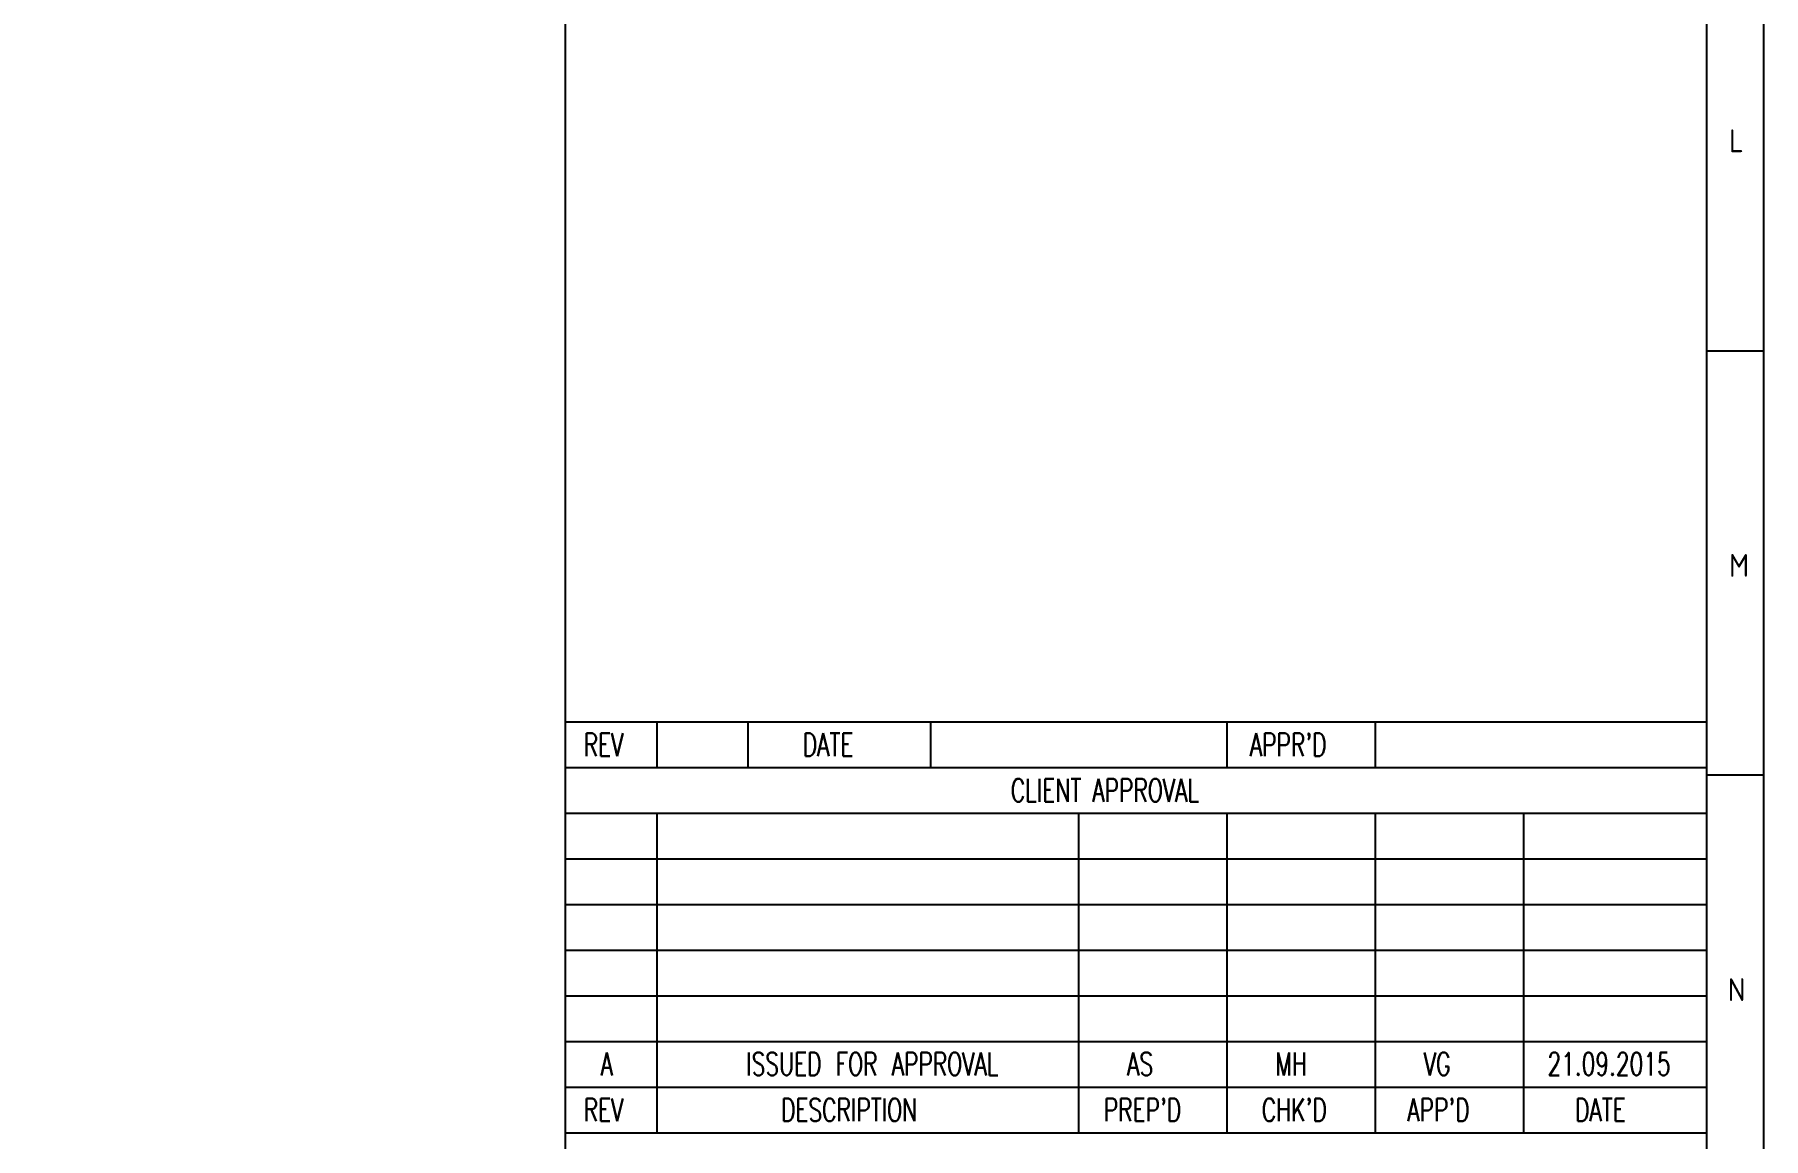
# Model space of a CAD drawing. Header units: inches. Extents: x 985 to 11353, y 526 to 2181.
# Drawn here: x 11069 to 11353.1, y 1216.5 to 1397.9 of the extents above; entities that cross this region are included whole.
import ezdxf

# ---------------------------------------------------------------- set-up
doc = ezdxf.new("R2010")
doc.units = ezdxf.units.IN
doc.header["$MEASUREMENT"] = 0
doc.layers.add('CABLE ROUTE FOR TOTAL PLANE-EMBED 2_DWG$0$SILICAGEL BORDER', color=7, linetype='Continuous')
doc.styles.add('CABLE ROUTE FOR TOTAL PLANE-EMBED 2_DWG$0$txt.shx', font='')
doc.styles.add('HZTXT', font='simplex.shx', dxfattribs={"width": 0.7})
doc.styles.get("Standard").update_dxf_attribs({"font": 'isocp3.shx'})
doc.styles.get('CABLE ROUTE FOR TOTAL PLANE-EMBED 2_DWG$0$txt.shx').set_extended_font_data('txt.shx')

# ---------------------------------------------------------------- blocks, each defined once
blk = doc.blocks.new('240A1')
at = {"lineweight": -3}
for p, q in [((1046010.97, 286362.35), (1046010.97, 286835.35)), ((1046010.97, 286251.35), (1046010.97, 286362.35)), ((1046010.97, 286362.35), (1046110.97, 286362.35)), ((1046018.97, 286362.35), (1046018.97, 286358.35)), ((1046026.97, 286362.35), (1046026.97, 286358.35)), ((1046042.97, 286362.35), (1046042.97, 286358.35)), ((1046068.97, 286358.35), (1046068.97, 286362.35)), ((1046081.97, 286358.35), (1046081.97, 286362.35)), ((1046010.97, 286358.35), (1046110.97, 286358.35)), ((1046010.97, 286354.35), (1046110.97, 286354.35)), ((1046018.97, 286354.35), (1046018.97, 286326.35)), ((1046055.97, 286326.35), (1046055.97, 286354.35)), ((1046068.97, 286326.35), (1046068.97, 286354.35)), ((1046081.97, 286326.35), (1046081.97, 286354.35)), ((1046094.97, 286326.35), (1046094.97, 286354.35)), ((1046010.97, 286350.35), (1046110.97, 286350.35)), ((1046010.97, 286346.35), (1046110.97, 286346.35)), ((1046010.97, 286342.35), (1046110.97, 286342.35)), ((1046010.97, 286338.35), (1046110.97, 286338.35)), ((1046010.97, 286334.35), (1046110.97, 286334.35)), ((1046010.97, 286334.35), (1046110.97, 286334.35)), ((1046010.97, 286330.35), (1046110.97, 286330.35)), ((1046010.97, 286326.35), (1046110.97, 286326.35))]:
    blk.add_line(p, q, dxfattribs=at)
at = {"color": 0, "lineweight": -3}
for p, q in [((1046110.97, 286394.85), (1046115.97, 286394.85)), ((1046110.97, 286357.72), (1046115.97, 286357.72))]:
    blk.add_line(p, q, dxfattribs=at)
at = {"color": 5, "lineweight": -3}
blk.add_lwpolyline([(1045274.97, 286840.35), (1046115.97, 286840.35), (1046115.97, 286246.35), (1045274.97, 286246.35)], close=True, dxfattribs=at)
at = {"color": 0, "lineweight": -3}
blk.add_lwpolyline([(1045279.97, 286835.35), (1046110.97, 286835.35), (1046110.97, 286251.35), (1045279.97, 286251.35)], close=True, dxfattribs=at)
at = {"lineweight": -3, "style": 'HZTXT', "width": 0.7}
for s, p in [('REV', (1046012.57, 286359.35)), ('DATE', (1046031.77, 286359.35)), ("APPR'D", (1046070.96, 286359.35)), ('CLIENT APPROVAL', (1046050.01, 286355.35)), ('REV', (1046012.57, 286327.35)), ('DESCRIPTION', (1046029.87, 286327.35)), ("PREP'D", (1046058.16, 286327.35)), ("CHK'D", (1046072, 286327.35)), ("APP'D", (1046084.76, 286327.35)), ('DATE', (1046099.46, 286327.35))]:
    blk.add_text(s, height=2, dxfattribs=at).set_placement(p)
at = {"lineweight": -3, "char_height": 2, "attachment_point": 1}
for s, insert in [('L', (1046112.95, 286414.26)), ('M', (1046112.96, 286377.06)), ('N', (1046112.85, 286339.88))]:
    blk.add_mtext_dynamic_manual_height_columns(s, width=2, gutter_width=1, heights=[0], dxfattribs=dict(at, insert=insert))

msp = doc.modelspace()

# ---------------------------------------------------------------- block references
at = {"layer": 'CABLE ROUTE FOR TOTAL PLANE-EMBED 2_DWG$0$SILICAGEL BORDER', "color": 7, "xscale": 1.875, "yscale": 1.875, "zscale": 1.875}
msp.add_blockref('240A1', (-1950114.32, -535644.44), dxfattribs=at)

# ---------------------------------------------------------------- texts
at = {"layer": 'CABLE ROUTE FOR TOTAL PLANE-EMBED 2_DWG$0$SILICAGEL BORDER', "color": 4, "style": 'CABLE ROUTE FOR TOTAL PLANE-EMBED 2_DWG$0$txt.shx', "width": 0.7}
for s, p in [('A', (11162.04, 1226.89)), ('ISSUED FOR APPROVAL', (11185.95, 1226.89)), ('AS', (11248.56, 1226.89)), ('MH', (11272.94, 1226.89)), ('VG', (11297.31, 1226.89)), ('21.09.2015', (11317.63, 1226.89))]:
    msp.add_text(s, height=3.75, dxfattribs=at).set_placement(p)

doc.saveas('drawing.dxf')
